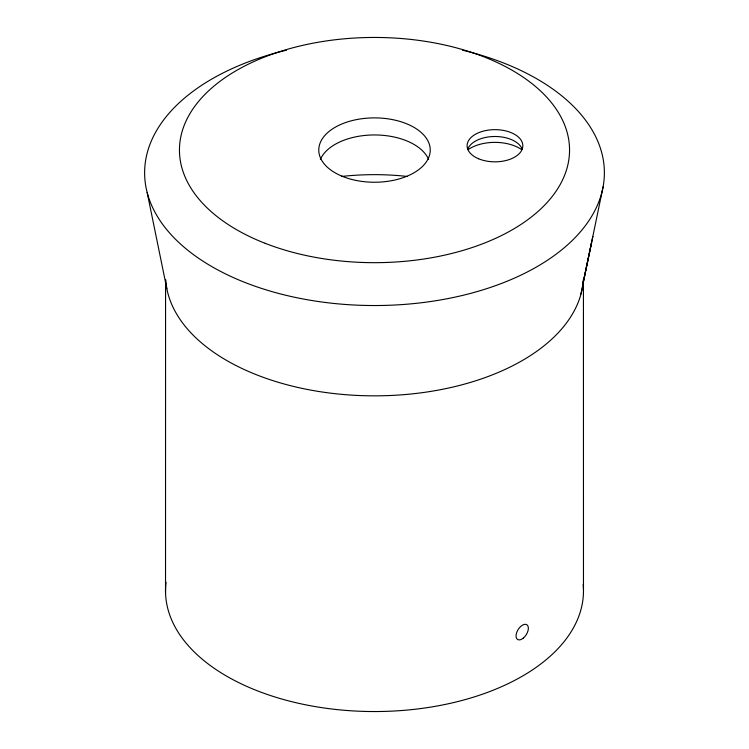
<?xml version="1.0" encoding="UTF-8"?>
<svg xmlns="http://www.w3.org/2000/svg" width="749" height="749" viewBox="0 0 749 749"><rect width="100%" height="100%" fill="white"/><g stroke="black" fill="none" stroke-linecap="round" stroke-linejoin="round"><path stroke-width="1.12" d="M165.529 592.403L165.566 280.238M580.906 294.067L603.085 186.875M592.871 236.422L583.012 283.309L591.56 242.592M166.83 288.702L147.15 192.465M583.471 589.388L583.434 279.499A208.98 120.655 0 0 1 374.5 395.847A208.98 120.655 0 0 1 165.651 279.499M341.909 176.427A174.152 100.544 0 0 1 407.091 176.427M583.181 584.435A208.98 120.655 0 0 1 372.637 711.541A208.98 120.655 0 0 1 166.053 582.291M462.47 50.192A229.877 132.723 0 0 1 556.872 253.611A229.877 132.723 0 0 1 192.128 253.611A229.877 132.723 0 0 1 286.53 50.192M467.694 149.285A27.863 16.085 0 0 1 494.967 136.496A27.863 16.085 0 0 1 522.24 149.285M468.153 149.594A34.829 20.111 0 0 1 521.632 149.594M320.375 159.471A55.726 32.179 0 0 1 374.5 134.951A55.726 32.179 0 0 1 428.625 159.471M265.174 243.322A195.049 112.612 0 0 0 569.053 158.095A195.049 112.612 0 0 0 289.273 48.769A195.049 112.612 0 0 0 265.174 243.322M478.611 158.769A27.863 16.085 0 0 0 522.68 147.403A27.863 16.085 0 0 0 483.601 131.056A27.863 16.085 0 0 0 478.611 158.769M341.797 176.118A55.726 32.179 0 0 0 429.935 153.386A55.726 32.179 0 0 0 351.768 120.683A55.726 32.179 0 0 0 341.797 176.118M523.373 638.045A8.707 4.803 -57.9 0 0 526.865 624.75A8.707 4.803 -57.9 0 0 516.389 633.514A8.707 4.803 -57.9 0 0 523.373 638.045"/></g></svg>
